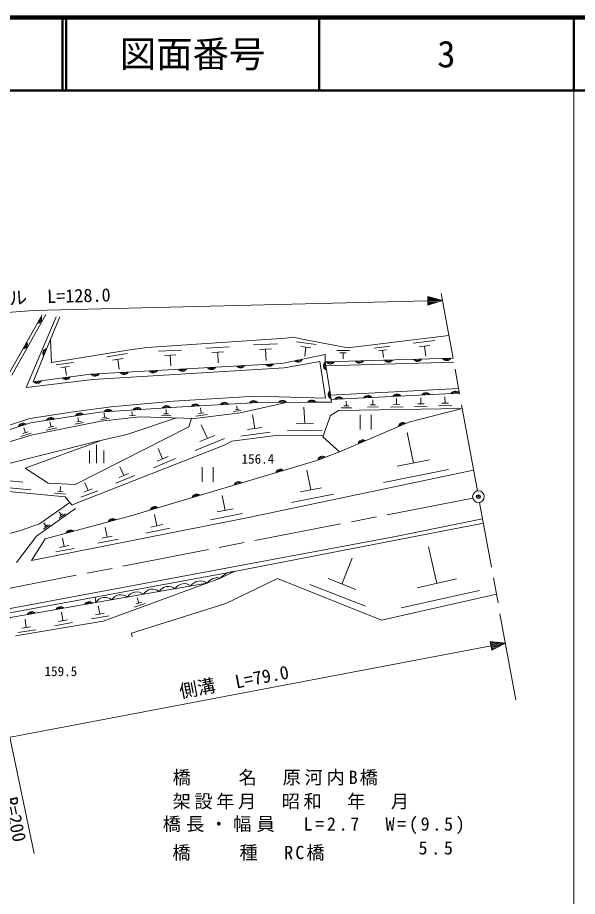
# Model space of a CAD drawing. Units: millimetres, scale not verified. Extents: x 40000 to 680000, y 20000 to 380000.
# Drawn here: x 502579 to 579500, y 259350 to 380000 of the extents above; entities that cross this region are included whole.
import ezdxf
from ezdxf.enums import TextEntityAlignment as Align

# ---------------------------------------------------------------- set-up
doc = ezdxf.new("R2010")
doc.units = ezdxf.units.MM
doc.header["$LTSCALE"] = 1000
doc.header["$PDMODE"] = 32
doc.header["$PDSIZE"] = 500
doc.linetypes.add('CHAIN', pattern=[18.5, 12, -1.5, 3.5, -1.5])
for name, color, linetype, lineweight in [('M-BGD', 7, 'Continuous', 13), ('M-BMK', 2, 'CHAIN', 13), ('M-BMK-SRVR', 3, 'Continuous', 13), ('M-STR-HTXT', 7, 'Continuous', 13), ('M-TTL', 2, 'Continuous', 140), ('M-TTL-BAND', 7, 'Continuous', 13), ('M-TTL-LINE', 7, 'Continuous', 50)]:
    doc.layers.add(name, color=color, linetype=linetype, lineweight=lineweight)
doc.layers.add('M-OTRS', color=6, linetype='Continuous')
doc.layers.add('M-TTL-TXT', color=7, linetype='Continuous')
doc.styles.add('ＭＳ ゴシック', font='')
doc.styles.get('ＭＳ ゴシック').set_extended_font_data('MS Gothic')

msp = doc.modelspace()

# ---------------------------------------------------------------- linework, layer by layer
at = {"layer": 'M-BGD'}
for p, q in [((501356, 330981), (505942, 339212)), ((506452, 339258), (501794, 330926)), ((506623, 334622), (508407, 338935)), ((540892, 335484), (543613, 335142)), ((547943, 334684), (561833, 336340)), ((556940, 335300), (559897, 335668)), ((506623, 334622), (504717, 330009)), ((521942, 334219), (525108, 334361)), ((528464, 334635), (531630, 334777)), ((534986, 335051), (538283, 335199)), ((535840, 334429), (537488, 334503)), ((536664, 334466), (536736, 332927)), ((541504, 334854), (542864, 334683)), ((542184, 334769), (542027, 333499)), ((546434, 334306), (548174, 334301)), ((551586, 334634), (553730, 334901)), ((552175, 334272), (553248, 334405)), ((552712, 334339), (552838, 333338)), ((557753, 334801), (559232, 334985)), ((558492, 334893), (558667, 333513)), ((514825, 333447), (517706, 333862)), ((515628, 332974), (517069, 333182)), ((516348, 333078), (516544, 331734)), ((522762, 333621), (524345, 333692)), ((523553, 333657), (523622, 332179)), ((529284, 334037), (530867, 334108)), ((530075, 334073), (530145, 332595)), ((544822, 332758), (544820, 333763)), ((544954, 332725), (562402, 333234)), ((546868, 333957), (547738, 333954)), ((547303, 333955), (547302, 333143)), ((507885, 332328), (510246, 332667)), ((508543, 331940), (509724, 332110)), ((509133, 332025), (509294, 330923)), ((544822, 332758), (545474, 328810)), ((545028, 332168), (562508, 332672)), ((545474, 328810), (545690, 327211)), ((545564, 328151), (563170, 329065)), ((563284, 328443), (545641, 327575)), ((539280, 327127), (533178, 325749)), ((543593, 327197), (545690, 327211)), ((547750, 326698), (547737, 327351)), ((551395, 326830), (551380, 327535)), ((554663, 326902), (554646, 327718)), ((558427, 326991), (557554, 326974)), ((557990, 326983), (557973, 327798)), ((561773, 327088), (560861, 327070)), ((561317, 327079), (561299, 327930)), ((504259, 324965), (509931, 325812)), ((509931, 325812), (515435, 326574)), ((518357, 325375), (518275, 325912)), ((523010, 325593), (523007, 326190)), ((527826, 325701), (527717, 326424)), ((533318, 326058), (532266, 325927)), ((533029, 326235), (532503, 326170)), ((532766, 326203), (532692, 326692)), ((542030, 324278), (541928, 326507)), ((546665, 326047), (545573, 325392)), ((563672, 326347), (546665, 326047)), ((548455, 326432), (547057, 326405)), ((548100, 326705), (547401, 326691)), ((552157, 326543), (550646, 326513)), ((551773, 326837), (551018, 326823)), ((555544, 326570), (553796, 326536)), ((555100, 326911), (554226, 326894)), ((563672, 326347), (556321, 324462)), ((558871, 326650), (557124, 326616)), ((562236, 326732), (560413, 326696)), ((495615, 322180), (504259, 324965)), ((514010, 324577), (504616, 322709)), ((511304, 324604), (510701, 324487)), ((511002, 324545), (510879, 325105)), ((515180, 324955), (513961, 324810)), ((519372, 325191), (514010, 324577)), ((514847, 325162), (514237, 325090)), ((514542, 325126), (514459, 325693)), ((524432, 325041), (517599, 322775)), ((518761, 325426), (517953, 325324)), ((526938, 324966), (519372, 325191)), ((523645, 325324), (522365, 325351)), ((523330, 325587), (522691, 325600)), ((526103, 323836), (526467, 324980)), ((533178, 325749), (526938, 324966)), ((528643, 325487), (527088, 325293)), ((528215, 325750), (527438, 325653)), ((535158, 323605), (534862, 325472)), ((545573, 325392), (544536, 322444)), ((549645, 325457), (549645, 323457)), ((551145, 323457), (551145, 325457)), ((503667, 323009), (503440, 323670)), ((507976, 323675), (506510, 323364)), ((507547, 323890), (506814, 323735)), ((507181, 323812), (507018, 324492)), ((511652, 324421), (510446, 324188)), ((510481, 315909), (526103, 323836)), ((528652, 322202), (527821, 324072)), ((536162, 323738), (534154, 323472)), ((544439, 323368), (539658, 323275)), ((543225, 324301), (540834, 324254)), ((504616, 322709), (496361, 320270)), ((504471, 322948), (503042, 322498)), ((504024, 323121), (503309, 322896)), ((517599, 322775), (513397, 321793)), ((531013, 322230), (526962, 320554)), ((529665, 322621), (527639, 321783)), ((537272, 323068), (533257, 322536)), ((544536, 322444), (546801, 320398)), ((556959, 318843), (556118, 323019)), ((513397, 321793), (493691, 316879)), ((513919, 321915), (503628, 318165)), ((513442, 318831), (513442, 321331)), ((512442, 318831), (512442, 320581)), ((514442, 318831), (514442, 320581)), ((523271, 319749), (521758, 319123)), ((522515, 319436), (521893, 320833)), ((524279, 319457), (521252, 318204)), ((559197, 319290), (554721, 318397)), ((503628, 318165), (506806, 316079)), ((517818, 317391), (516532, 316859)), ((517175, 317125), (516648, 318312)), ((527936, 318273), (527936, 316273)), ((529436, 316273), (529436, 318273)), ((534329, 311390), (565235, 317855)), ((542871, 315168), (542325, 317877)), ((561792, 317946), (552840, 316160)), ((503320, 316223), (500958, 316451)), ((512267, 315072), (511822, 316147)), ((518674, 317143), (516102, 316079)), ((509104, 314201), (499369, 315127)), ((504411, 315165), (499686, 315620)), ((506806, 316079), (510481, 315909)), ((508827, 314899), (508069, 314972)), ((508448, 314935), (508498, 315644)), ((513609, 315053), (511281, 314160)), ((512848, 315295), (511685, 314849)), ((544323, 315458), (541419, 314878)), ((509177, 314559), (507661, 314705)), ((509762, 313450), (509104, 314201)), ((531104, 312344), (530694, 314381)), ((546007, 314586), (540198, 313427)), ((510545, 312617), (505201, 308791)), ((505576, 310492), (509762, 313450)), ((532196, 312561), (530012, 312126)), ((504492, 305483), (534329, 311390)), ((509153, 311858), (508299, 311260)), ((508606, 311730), (508317, 312121)), ((508820, 311879), (508393, 311580)), ((521723, 310228), (521411, 311775)), ((533462, 311906), (529095, 311035)), ((502980, 309579), (505576, 310492)), ((507018, 310364), (506164, 309766)), ((506471, 310235), (506182, 310627)), ((506685, 310385), (506258, 310086)), ((522552, 310393), (520893, 310062)), ((531860, 303883), (566576, 310569)), ((502980, 309579), (488308, 305591)), ((514877, 308677), (514613, 309985)), ((523514, 309895), (520196, 309233)), ((505201, 308791), (502428, 305197)), ((506381, 308427), (504492, 305483)), ((508984, 307387), (508749, 308554)), ((516391, 308396), (513586, 307836)), ((515578, 308817), (514176, 308537)), ((510334, 307136), (507833, 306638)), ((509609, 307512), (508359, 307263)), ((560175, 302331), (559050, 307363)), ((547153, 302226), (548542, 305800)), ((531860, 303883), (501523, 298274)), ((530451, 303063), (528571, 302348)), ((532433, 303993), (530451, 303063)), ((549066, 301478), (545240, 302974)), ((562872, 302929), (557478, 301733)), ((528571, 302348), (513336, 299688)), ((520094, 299242), (528571, 302348)), ((550381, 299200), (542728, 302191)), ((513336, 299688), (513242, 300441)), ((566047, 301369), (555260, 298978)), ((513873, 298133), (513670, 299254)), ((514345, 297149), (520094, 299242)), ((520107, 299565), (518593, 299079)), ((519631, 299746), (518874, 299503)), ((519252, 299625), (519024, 300331)), ((508818, 297211), (508609, 298364)), ((514474, 298240), (513272, 298026)), ((502309, 295125), (514345, 297149)), ((503784, 296264), (503616, 297423)), ((510142, 296938), (507670, 296496)), ((509435, 297322), (508200, 297101)), ((515160, 297867), (512758, 297438)), ((505098, 295945), (502613, 295589)), ((504406, 296353), (503163, 296175))]:
    msp.add_line(p, q, dxfattribs=at)
for points in [[(544899, 327759), (544090, 332776), (539226, 331908), (512934, 330327), (503751, 329198), (507899, 338935)], [(507094, 335761), (507222, 332670), (517721, 334363), (520345, 334702), (539483, 336003), (540380, 336141), (542644, 335684), (547943, 334684)], [(507094, 335761), (507222, 332670), (517721, 334363), (520345, 334702), (539483, 336003), (540380, 336141), (542644, 335684), (547943, 334684)], [(504717, 330009), (512612, 331039), (533936, 332236), (538884, 332530), (544820, 333763)], [(543593, 327197), (535684, 327158), (524405, 326513), (513840, 325840), (504368, 324372), (496893, 321948), (487600, 318280)], [(515435, 326574), (523986, 327336), (535247, 328013), (544899, 327759)], [(556321, 324462), (546801, 320398), (543550, 319157), (518163, 311617), (506381, 308427)], [(509762, 313450), (510097, 313073), (510524, 313281), (531098, 321324), (532029, 321832), (538379, 322679), (544560, 322594)], [(498247, 296686), (501549, 298888), (554297, 308709), (566464, 311178)], [(518313, 294993), (518229, 295501), (531183, 299565), (538284, 302973), (552603, 297279), (568367, 300841)], [(513336, 299688), (501594, 297639), (500148, 296684), (496196, 294164), (490023, 292411)]]:
    msp.add_lwpolyline(points, dxfattribs=at)
for centre, radius, start, end in [((505233, 338666), 654, 273.65296, 28.0948), ((505233, 338666), 523, 283.4642, 18.28356), ((505233, 338666), 392, 305.34065, 356.40711), ((503286, 335172), 654, 273.65296, 28.0948), ((503286, 335172), 523, 283.4642, 18.28356), ((503286, 335172), 392, 305.34065, 356.40711), ((506721, 333932), 654, 100.32797, 214.76981), ((506721, 333932), 523, 110.13921, 204.95857), ((506721, 333932), 392, 132.01566, 183.08212), ((541087, 333349), 654, 224.51459, 338.95643), ((541087, 333349), 523, 234.32583, 329.14519), ((541087, 333349), 392, 256.20228, 307.26874), ((557538, 333446), 654, 214.45004, 328.89187), ((557538, 333446), 523, 224.26127, 319.08064), ((557538, 333446), 392, 246.13773, 297.20418), ((561536, 333563), 654, 214.45004, 328.89187), ((561536, 333563), 523, 224.26127, 319.08064), ((561536, 333563), 392, 246.13773, 297.20418), ((529204, 332326), 654, 215.99213, 330.43397), ((529204, 332326), 523, 225.80337, 320.62273), ((529204, 332326), 392, 247.67982, 298.74628), ((533197, 332550), 654, 215.99213, 330.43397), ((533197, 332550), 523, 225.80337, 320.62273), ((533197, 332550), 392, 247.67982, 298.74628), ((537189, 332784), 654, 216.17321, 330.61505), ((537189, 332784), 523, 225.98445, 320.80381), ((537189, 332784), 392, 247.8609, 298.92736), ((545270, 332224), 654, 132.15254, 246.59438), ((545270, 332224), 523, 141.96378, 236.78314), ((545270, 332224), 392, 163.84023, 214.90669), ((545543, 333096), 654, 214.45004, 328.89187), ((545543, 333096), 523, 224.26127, 319.08064), ((545543, 333096), 392, 246.13773, 297.20418), ((549541, 333213), 654, 214.45004, 328.89187), ((549541, 333213), 523, 224.26127, 319.08064), ((549541, 333213), 392, 246.13773, 297.20418), ((553540, 333329), 654, 214.45004, 328.89187), ((553540, 333329), 523, 224.26127, 319.08064), ((553540, 333329), 392, 246.13773, 297.20418), ((509232, 330955), 654, 220.21514, 334.65698), ((509232, 330955), 523, 230.02638, 324.84574), ((509232, 330955), 392, 251.90283, 302.96929), ((513229, 331429), 654, 215.99213, 330.43397), ((513229, 331429), 523, 225.80337, 320.62273), ((513229, 331429), 392, 247.67982, 298.74628), ((517222, 331653), 654, 215.99213, 330.43397), ((517222, 331653), 523, 225.80337, 320.62273), ((517222, 331653), 392, 247.67982, 298.74628), ((521216, 331877), 654, 215.99213, 330.43397), ((521216, 331877), 523, 225.80337, 320.62273), ((521216, 331877), 392, 247.67982, 298.74628), ((525210, 332101), 654, 215.99213, 330.43397), ((525210, 332101), 523, 225.80337, 320.62273), ((525210, 332101), 392, 247.67982, 298.74628), ((505266, 330438), 654, 220.21514, 334.65698), ((505266, 330438), 523, 230.02638, 324.84574), ((505266, 330438), 392, 251.90283, 302.96929), ((545905, 328263), 654, 130.46087, 244.90271), ((545905, 328263), 523, 140.27211, 235.09147), ((545905, 328263), 392, 162.14856, 213.21502), ((554712, 327667), 654, 35.59392, 150.03576), ((554712, 327667), 523, 45.40516, 140.22452), ((558707, 327863), 654, 35.59392, 150.03576), ((558707, 327863), 523, 45.40516, 140.22452), ((558707, 327863), 392, 67.28162, 118.34807), ((562702, 328059), 654, 35.59392, 150.03576), ((562702, 328059), 523, 45.40516, 140.22452), ((562702, 328059), 392, 67.28162, 118.34807), ((527028, 326308), 654, 36.04957, 150.49141), ((531021, 326537), 654, 36.04957, 150.49141), ((531021, 326537), 523, 45.86081, 140.68017), ((535015, 326765), 654, 36.04957, 150.49141), ((535015, 326765), 523, 45.86081, 140.68017), ((535015, 326765), 392, 67.73726, 118.80372), ((538995, 326820), 654, 33.06413, 147.50597), ((538995, 326820), 523, 42.87537, 137.69473), ((538995, 326820), 392, 64.75182, 115.81828), ((542995, 326840), 654, 33.06413, 147.50597), ((542995, 326840), 523, 42.87537, 137.69473), ((542995, 326840), 392, 64.75182, 115.81828), ((546722, 327274), 654, 35.59392, 150.03576), ((546722, 327274), 523, 45.40516, 140.22452), ((546722, 327274), 392, 67.28162, 118.34807), ((550717, 327470), 654, 35.59392, 150.03576), ((550717, 327470), 523, 45.40516, 140.22452), ((550717, 327470), 392, 67.28162, 118.34807), ((554712, 327667), 392, 67.28162, 118.34807), ((515053, 325562), 654, 36.42542, 150.86726), ((515053, 325562), 523, 46.23666, 141.05602), ((515053, 325562), 392, 68.11311, 119.17957), ((519045, 325817), 654, 36.42542, 150.86726), ((519045, 325817), 523, 46.23666, 141.05602), ((519045, 325817), 392, 68.11311, 119.17957), ((523037, 326071), 654, 36.42542, 150.86726), ((523037, 326071), 523, 46.23666, 141.05602), ((523037, 326071), 392, 68.11311, 119.17957), ((527028, 326308), 523, 45.86081, 140.68017), ((527028, 326308), 392, 67.73726, 118.80372), ((531021, 326537), 392, 67.73726, 118.80372), ((507168, 324448), 654, 41.58922, 156.03105), ((507168, 324448), 523, 51.40045, 146.21981), ((507168, 324448), 392, 73.27691, 124.34336), ((511121, 325060), 654, 41.58922, 156.03105), ((511121, 325060), 523, 51.40045, 146.21981), ((511121, 325060), 392, 73.27691, 124.34336), ((503315, 323658), 654, 50.74612, 165.18796), ((503315, 323658), 523, 60.55736, 155.37672), ((503315, 323658), 392, 82.43381, 133.50027), ((555540, 323744), 654, 55.90004, 170.34188), ((555540, 323744), 523, 65.71128, 160.53064), ((555540, 323744), 392, 87.58773, 138.65419), ((550022, 321388), 654, 55.90004, 170.34188), ((550022, 321388), 523, 65.71128, 160.53064), ((550022, 321388), 392, 87.58773, 138.65419), ((544452, 319122), 654, 53.66351, 168.10535), ((544452, 319122), 523, 63.47475, 158.29411), ((544452, 319122), 392, 85.35121, 136.41766), ((538696, 317346), 654, 49.32058, 163.76242), ((538696, 317346), 523, 59.13182, 153.95118), ((538696, 317346), 392, 81.00827, 132.07473), ((532944, 315638), 654, 49.32058, 163.76242), ((532944, 315638), 523, 59.13182, 153.95118), ((532944, 315638), 392, 81.00827, 132.07473), ((527192, 313929), 654, 49.32058, 163.76242), ((527192, 313929), 523, 59.13182, 153.95118), ((527192, 313929), 392, 81.00827, 132.07473), ((521440, 312221), 654, 49.32058, 163.76242), ((521440, 312221), 523, 59.13182, 153.95118), ((521440, 312221), 392, 81.00827, 132.07473), ((515663, 310573), 654, 47.92957, 162.37141), ((515663, 310573), 523, 57.74081, 152.56017), ((515663, 310573), 392, 79.61726, 130.68372), ((509871, 309005), 654, 47.92957, 162.37141), ((509871, 309005), 523, 57.74081, 152.56017), ((509871, 309005), 392, 79.61726, 130.68372), ((530057, 301270), 1836, 77.62051, 144.05766), ((532672, 300906), 3097, 94.42896, 135.83902), ((523297, 300442), 1470, 51.19699, 148.60587), ((525473, 300822), 1470, 51.19699, 148.60587), ((527650, 301202), 1470, 51.19699, 148.60587), ((516767, 299302), 1470, 51.19699, 148.60587), ((518944, 299682), 1470, 51.19699, 148.60587), ((521120, 300062), 1470, 51.19699, 148.60587), ((512412, 299168), 654, 42.6795, 157.12134), ((512412, 299168), 523, 52.49074, 147.3101), ((512412, 299168), 392, 74.36719, 125.43365), ((514591, 298923), 1470, 51.19699, 148.60587), ((504531, 297792), 654, 42.6795, 157.12134), ((504531, 297792), 523, 52.49074, 147.3101), ((504531, 297792), 392, 74.36719, 125.43365), ((508471, 298480), 654, 42.6795, 157.12134), ((508471, 298480), 523, 52.49074, 147.3101), ((508471, 298480), 392, 74.36719, 125.43365)]:
    msp.add_arc(centre, radius, start, end, dxfattribs=at)
at = {"layer": 'M-BMK'}
for p, q in [((565757, 315018), (560772, 342102)), ((565129, 314025), (497360, 300848)), ((571032, 286361), (566047, 313445))]:
    msp.add_line(p, q, dxfattribs=at)
at = {"layer": 'M-BMK-SRVR'}
msp.add_line((504869, 265259), (497360, 300848), dxfattribs=at)
msp.add_circle((565902, 314231), 800, dxfattribs=at)
at = {"layer": 'M-OTRS'}
msp.add_point((565902, 314231), dxfattribs=at)
at = {"layer": 'M-STR-HTXT'}
for p, q in [((560945, 341164), (558931, 341715)), ((558931, 341715), (558960, 340515)), ((559334, 341605), (558934, 341595)), ((558937, 341475), (559737, 341495)), ((558946, 341115), (504763, 339788)), ((560140, 341384), (558940, 341355)), ((558943, 341235), (560542, 341274)), ((560945, 341164), (558946, 341115)), ((558949, 340995), (560548, 341034)), ((560151, 340905), (558952, 340875)), ((558955, 340755), (559754, 340775)), ((559357, 340645), (558958, 340635)), ((560945, 341164), (558960, 340515)), ((504763, 339788), (485873, 338407)), ((567639, 293749), (492597, 279532)), ((569604, 294121), (567527, 294338)), ((567527, 294338), (567750, 293159)), ((567942, 294295), (567549, 294220)), ((567572, 294103), (568358, 294251)), ((568773, 294208), (567594, 293985)), ((567616, 293867), (569188, 294165)), ((569604, 294121), (567639, 293749)), ((567661, 293631), (569233, 293929)), ((568862, 293736), (567683, 293513)), ((567706, 293395), (568492, 293544)), ((568121, 293352), (567728, 293277)), ((569604, 294121), (567750, 293159))]:
    msp.add_line(p, q, dxfattribs=at)
at = {"layer": 'M-TTL'}
msp.add_line((680000, 380000), (40000, 380000), dxfattribs=at)
at = {"layer": 'M-TTL-BAND'}
msp.add_line((579000, 20000), (579000, 370000), dxfattribs=at)
at = {"layer": 'M-TTL-LINE'}
for p, q in [((508747, 380000), (508747, 370000)), ((509247, 380000), (509247, 370000)), ((543997, 380000), (543997, 370000)), ((579000, 380000), (579000, 370000)), ((40000, 370000), (680000, 370000))]:
    msp.add_line(p, q, dxfattribs=at)

# ---------------------------------------------------------------- texts
at = {"layer": 'M-BGD', "style": 'ＭＳ ゴシック'}
for s, p in [('156.4', (535600, 319417)), ('159.5', (508526, 290256))]:
    msp.add_text(s, height=1320, dxfattribs=at).set_placement(p, align=Align.MIDDLE_CENTER)
at = {"layer": 'M-BMK-SRVR', "style": 'ＭＳ ゴシック'}
msp.add_text('R=200', height=1833, rotation=281.914, dxfattribs=at).set_placement((501622, 272977), align=Align.MIDDLE_LEFT)
at = {"layer": 'M-STR-HTXT', "style": 'ＭＳ ゴシック'}
for s, rotation, p in [('L=128.0', 1.403, (506674, 340261)), ('ガードレール', 4.182, (489031, 339088)), ('L=79.0', 10.728, (532746, 287356)), ('側溝', 10.728, (525095, 286025))]:
    msp.add_text(s, height=1832, rotation=rotation, dxfattribs=at).set_placement(p, align=Align.BOTTOM_LEFT)
at = {"layer": 'M-STR-HTXT', "char_height": 1832, "attachment_point": 7, "style": 'ＭＳ ゴシック'}
for s, insert in [('\\T1.21;橋\u3000\u3000名\u3000原河内B橋', (523878, 274571)), ('\\T1.2;架設年月\u3000昭和\u3000年\u3000月', (523878, 271299)), ('\\T1.29;橋長・幅員\u3000L=2.7\u3000W=(9.5)', (522525, 267900)), ('\\T1.4;5.5', (557660, 265078)), ('\\T1.23;橋\u3000\u3000種\u3000RC橋', (523833, 264263))]:
    msp.add_mtext(s, dxfattribs=dict(at, insert=insert))
at = {"layer": 'M-TTL-TXT', "style": 'ＭＳ ゴシック'}
for s, p in [('図面番号', (526622, 375000)), ('3', (561497, 375000))]:
    msp.add_text(s, height=3666, dxfattribs=at).set_placement(p, align=Align.MIDDLE_CENTER)

doc.saveas('drawing.dxf')
